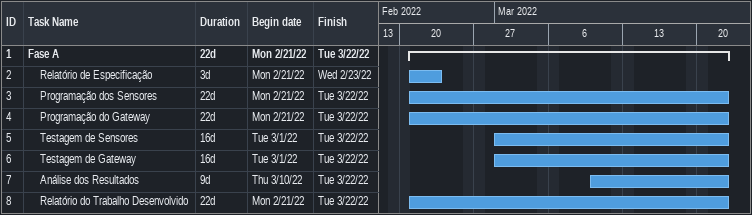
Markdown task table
| ID | Level | Task | Duration | Start | Finish |
|---|---|---|---|---|---|
| 1 | 1 | **Fase A** | 22d | 2022-02-21 | 2022-03-22 |
| 2 | 2 | Relatório de Especificação | 3d | 2022-02-21 | 2022-02-23 |
| 3 | 2 | Programação dos Sensores | 22d | 2022-02-21 | 2022-03-22 |
| 4 | 2 | Programação do Gateway | 22d | 2022-02-21 | 2022-03-22 |
| 5 | 2 | Testagem de Sensores | 16d | 2022-03-01 | 2022-03-22 |
| 6 | 2 | Testagem de Gateway | 16d | 2022-03-01 | 2022-03-22 |
| 7 | 2 | Análise dos Resultados | 9d | 2022-03-10 | 2022-03-22 |
| 8 | 2 | Relatório do Trabalho Desenvolvido | 22d | 2022-02-21 | 2022-03-22 |
